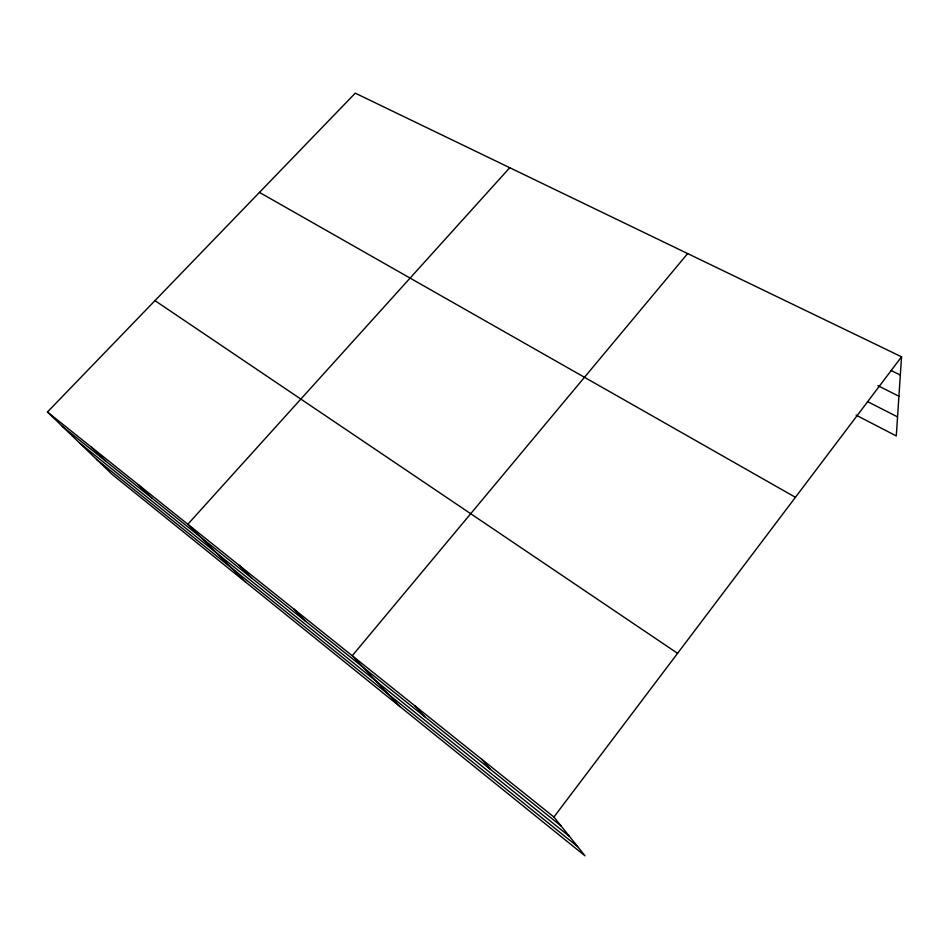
<?xml version="1.0" encoding="UTF-8"?>
<svg xmlns="http://www.w3.org/2000/svg" width="949" height="949" viewBox="0 0 949 949"><rect width="100%" height="100%" fill="white"/><g stroke="black" fill="none" stroke-linecap="round" stroke-linejoin="round"><path stroke-width="1.42" d="M47.45 412.008L553.943 817.018L585.023 855.844L112.373 474.607L47.45 412.008L355.27 93.156L901.55 356.8L896.283 435.947L856.093 415.128M553.943 817.018L901.55 356.8M687.657 253.573L352.245 655.735L399.909 706.531M509.755 167.712L187.831 524.263L245.993 582.389M891.052 370.478L900.34 375.045M877.884 385.685L898.928 396.207M867.54 401.605L897.552 416.896M259.457 192.398L795.428 497.3M154.972 300.631L677.574 653.327M62.231 426.255L561.167 826.033M79.514 442.922L569.507 836.46M96.549 459.352L577.597 846.567M91.448 447.193L105.825 461.19M138.163 484.536L152.042 498.225M239.148 565.296L251.817 578.166M293.846 609.033L305.732 621.37M414.76 705.712L424.689 716.685M481.819 759.342L490.503 769.414"/></g></svg>
